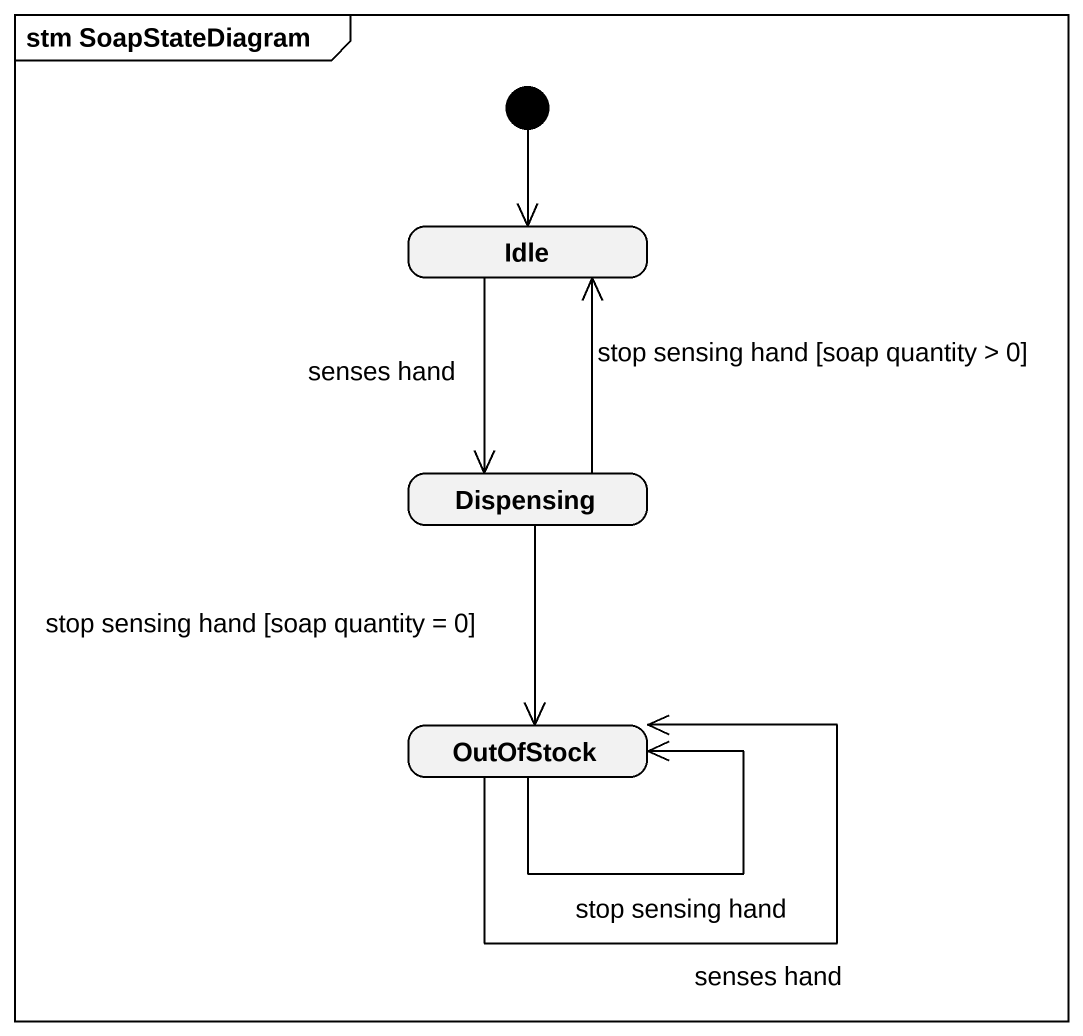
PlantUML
@startuml
mainframe stm SoapStateDiagram
hide empty description
state Idle
state Dispensing
state OutOfStock
[*] --> Idle
Idle --> Dispensing : senses hand
Dispensing -up-> Idle : stop sensing hand [soap quantity > 0]
Dispensing --> OutOfStock : stop sensing hand [soap quantity = 0]
OutOfStock --> OutOfStock : stop sensing hand
OutOfStock --> OutOfStock : senses hand
@enduml
